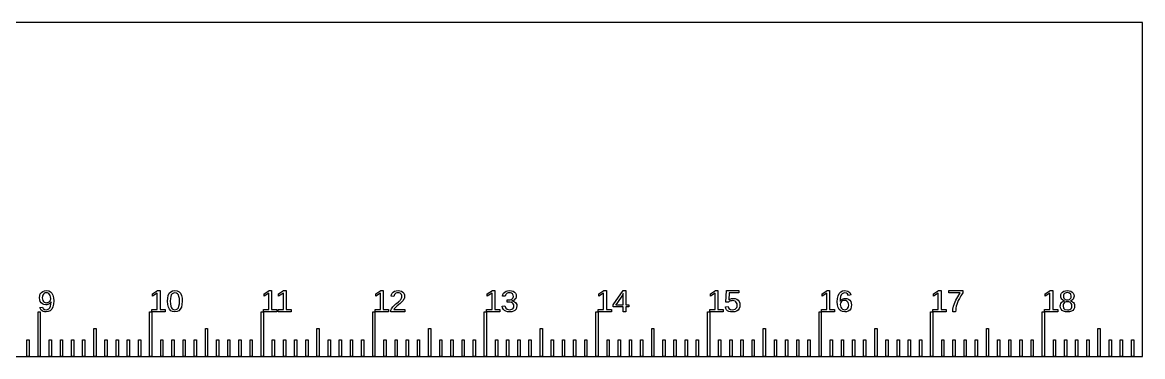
# Model space of a CAD drawing. Header units: metres. Extents: x 0 to 200, y 0 to 30.
# Drawn here: x 99.6 to 200, y 0 to 30 of the extents above; entities that cross this region are included whole.
import ezdxf

# ---------------------------------------------------------------- set-up
doc = ezdxf.new("R2010")
doc.units = ezdxf.units.M

msp = doc.modelspace()

# ---------------------------------------------------------------- linework, layer by layer
for p, q in [((200, 30), (0, 30)), ((200, 0), (200, 30)), ((101.13, 5.29), (101.15, 5.48)), ((101.15, 5.11), (101.13, 5.29)), ((101.15, 5.48), (101.2, 5.63)), ((101.2, 4.95), (101.15, 5.11)), ((101.2, 5.63), (101.3, 5.76)), ((101.3, 5.76), (101.42, 5.85)), ((101.39, 5.42), (101.38, 5.29)), ((101.38, 5.29), (101.39, 5.16)), ((101.42, 5.53), (101.39, 5.42)), ((101.39, 5.16), (101.42, 5.05)), ((101.42, 5.85), (101.58, 5.91)), ((101.48, 5.61), (101.42, 5.53)), ((101.42, 5.05), (101.48, 4.96)), ((101.55, 5.68), (101.48, 5.61)), ((101.64, 5.72), (101.55, 5.68)), ((101.58, 5.91), (101.76, 5.93)), ((101.75, 5.73), (101.64, 5.72)), ((101.86, 5.72), (101.75, 5.73)), ((101.76, 5.93), (101.96, 5.9)), ((101.96, 5.67), (101.86, 5.72)), ((101.96, 5.9), (102.12, 5.83)), ((102.04, 5.59), (101.96, 5.67)), ((102.09, 5.49), (102.04, 5.59)), ((102.05, 4.97), (102.09, 5.02)), ((102.13, 5.37), (102.09, 5.49)), ((102.09, 5.02), (102.12, 5.09)), ((102.12, 5.83), (102.24, 5.7)), ((102.12, 5.09), (102.14, 5.15)), ((102.14, 5.22), (102.13, 5.37)), ((102.14, 5.15), (102.14, 5.22)), ((102.24, 5.7), (102.33, 5.52)), ((102.33, 5.52), (102.39, 5.29)), ((102.39, 5.29), (102.41, 5.01)), ((111.27, 5.65), (111.72, 5.93)), ((111.69, 5.7), (111.27, 5.42)), ((111.27, 5.42), (111.27, 5.65)), ((111.69, 4.22), (111.69, 5.7)), ((111.72, 5.93), (111.94, 5.93)), ((111.94, 5.93), (111.94, 4.22)), ((112.6, 4.97), (112.62, 5.26)), ((112.62, 5.26), (112.67, 5.5)), ((112.67, 5.5), (112.76, 5.69)), ((112.76, 5.69), (112.89, 5.82)), ((112.86, 5.22), (112.85, 4.97)), ((112.89, 5.41), (112.86, 5.22)), ((112.89, 5.82), (113.06, 5.9)), ((112.94, 5.56), (112.89, 5.41)), ((113.02, 5.65), (112.94, 5.56)), ((113.13, 5.71), (113.02, 5.65)), ((113.06, 5.9), (113.27, 5.93)), ((113.27, 5.73), (113.13, 5.71)), ((113.27, 5.93), (113.47, 5.9)), ((113.4, 5.71), (113.27, 5.73)), ((113.5, 5.65), (113.4, 5.71)), ((113.47, 5.9), (113.64, 5.82)), ((113.58, 5.55), (113.5, 5.65)), ((113.63, 5.41), (113.58, 5.55)), ((113.67, 5.21), (113.63, 5.41)), ((113.64, 5.82), (113.76, 5.69)), ((113.68, 4.97), (113.67, 5.21)), ((113.76, 5.69), (113.85, 5.5)), ((113.85, 5.5), (113.91, 5.26)), ((113.91, 5.26), (113.92, 4.97)), ((121.27, 5.65), (121.72, 5.93)), ((121.69, 5.7), (121.27, 5.42)), ((121.27, 5.42), (121.27, 5.65)), ((121.69, 4.22), (121.69, 5.7)), ((121.72, 5.93), (121.94, 5.93)), ((121.94, 5.93), (121.94, 4.22)), ((122.56, 5.65), (123.01, 5.93)), ((122.99, 5.7), (122.56, 5.42)), ((122.56, 5.42), (122.56, 5.65)), ((122.99, 4.22), (122.99, 5.7)), ((123.01, 5.93), (123.23, 5.93)), ((123.23, 5.93), (123.23, 4.22)), ((131.27, 5.65), (131.72, 5.93)), ((131.69, 5.7), (131.27, 5.42)), ((131.27, 5.42), (131.27, 5.65)), ((131.69, 4.22), (131.69, 5.7)), ((131.72, 5.93), (131.94, 5.93)), ((131.94, 5.93), (131.94, 4.22)), ((132.65, 5.43), (132.68, 5.57)), ((132.89, 5.41), (132.65, 5.43)), ((132.68, 5.57), (132.74, 5.7)), ((132.74, 5.7), (132.84, 5.79)), ((132.84, 5.79), (132.96, 5.87)), ((132.91, 5.5), (132.89, 5.41)), ((132.95, 5.58), (132.91, 5.5)), ((133.01, 5.65), (132.95, 5.58)), ((132.96, 5.87), (133.1, 5.91)), ((133.08, 5.69), (133.01, 5.65)), ((133.17, 5.72), (133.08, 5.69)), ((133.1, 5.91), (133.27, 5.93)), ((133.27, 5.73), (133.17, 5.72)), ((133.27, 5.93), (133.44, 5.91)), ((133.37, 5.72), (133.27, 5.73)), ((133.36, 4.97), (133.42, 5.02)), ((133.45, 5.69), (133.37, 5.72)), ((133.42, 5.02), (133.47, 5.08)), ((133.44, 5.91), (133.59, 5.87)), ((133.52, 5.64), (133.45, 5.69)), ((133.47, 5.08), (133.52, 5.14)), ((133.57, 5.58), (133.52, 5.64)), ((133.52, 5.14), (133.56, 5.2)), ((133.56, 5.2), (133.59, 5.26)), ((133.6, 5.5), (133.57, 5.58)), ((133.59, 5.87), (133.71, 5.79)), ((133.59, 5.26), (133.61, 5.33)), ((133.61, 5.4), (133.6, 5.5)), ((133.61, 5.33), (133.61, 5.4)), ((133.72, 5.05), (133.66, 4.97)), ((133.71, 5.79), (133.79, 5.69)), ((133.77, 5.12), (133.72, 5.05)), ((133.81, 5.19), (133.77, 5.12)), ((133.79, 5.69), (133.84, 5.56)), ((133.84, 5.27), (133.81, 5.19)), ((133.84, 5.56), (133.86, 5.41)), ((133.86, 5.34), (133.84, 5.27)), ((133.86, 5.41), (133.86, 5.34)), ((141.27, 5.65), (141.72, 5.93)), ((141.69, 5.7), (141.27, 5.42)), ((141.27, 5.42), (141.27, 5.65)), ((141.69, 4.22), (141.69, 5.7)), ((141.72, 5.93), (141.94, 5.93)), ((141.94, 5.93), (141.94, 4.22)), ((142.63, 5.44), (142.67, 5.58)), ((142.88, 5.42), (142.63, 5.44)), ((142.67, 5.58), (142.73, 5.7)), ((142.73, 5.7), (142.83, 5.8)), ((142.83, 5.8), (142.95, 5.87)), ((142.9, 5.51), (142.88, 5.42)), ((142.93, 5.59), (142.9, 5.51)), ((142.99, 5.65), (142.93, 5.59)), ((142.95, 5.87), (143.09, 5.92)), ((143.06, 5.69), (142.99, 5.65)), ((143.15, 5.72), (143.06, 5.69)), ((143.06, 4.89), (143.06, 5.1)), ((143.06, 5.1), (143.19, 5.1)), ((143.09, 5.92), (143.25, 5.93)), ((143.25, 5.73), (143.15, 5.72)), ((143.19, 5.1), (143.31, 5.11)), ((143.25, 5.93), (143.43, 5.92)), ((143.36, 5.72), (143.25, 5.73)), ((143.31, 5.11), (143.42, 5.14)), ((143.45, 5.69), (143.36, 5.72)), ((143.42, 5.14), (143.5, 5.18)), ((143.43, 5.92), (143.58, 5.87)), ((143.52, 5.65), (143.45, 5.69)), ((143.58, 5.03), (143.46, 5)), ((143.5, 5.18), (143.56, 5.25)), ((143.57, 5.58), (143.52, 5.65)), ((143.56, 5.25), (143.6, 5.32)), ((143.6, 5.51), (143.57, 5.58)), ((143.58, 5.87), (143.7, 5.8)), ((143.68, 5.08), (143.58, 5.03)), ((143.61, 5.41), (143.6, 5.51)), ((143.6, 5.32), (143.61, 5.41)), ((143.75, 5.15), (143.68, 5.08)), ((143.7, 5.8), (143.79, 5.7)), ((143.81, 5.23), (143.75, 5.15)), ((143.79, 5.7), (143.84, 5.58)), ((143.85, 5.33), (143.81, 5.23)), ((143.84, 5.58), (143.86, 5.44)), ((143.86, 5.44), (143.85, 5.33)), ((151.27, 5.65), (151.72, 5.93)), ((151.69, 5.7), (151.27, 5.42)), ((151.27, 5.42), (151.27, 5.65)), ((151.69, 4.22), (151.69, 5.7)), ((151.72, 5.93), (151.94, 5.93)), ((151.94, 5.93), (151.94, 4.22)), ((152.56, 4.65), (153.43, 5.93)), ((153.38, 5.52), (152.88, 4.78)), ((153.45, 5.66), (153.38, 5.52)), ((153.43, 5.93), (153.68, 5.93)), ((153.45, 4.65), (153.45, 5.66)), ((153.68, 5.93), (153.68, 4.65)), ((161.27, 5.65), (161.72, 5.93)), ((161.69, 5.7), (161.27, 5.42)), ((161.27, 5.42), (161.27, 5.65)), ((161.69, 4.22), (161.69, 5.7)), ((161.72, 5.93), (161.94, 5.93)), ((161.94, 5.93), (161.94, 4.22)), ((162.66, 4.89), (162.72, 5.93)), ((162.72, 5.93), (163.8, 5.93)), ((162.94, 5.72), (162.91, 5.1)), ((162.91, 5.1), (163.02, 5.17)), ((163.8, 5.72), (162.94, 5.72)), ((163.02, 5.17), (163.15, 5.21)), ((163.19, 5.02), (163.13, 5.01)), ((163.15, 5.21), (163.3, 5.23)), ((163.25, 5.03), (163.19, 5.02)), ((163.37, 5.02), (163.25, 5.03)), ((163.3, 5.23), (163.48, 5.21)), ((163.48, 5.21), (163.62, 5.15)), ((163.62, 5.15), (163.75, 5.06)), ((163.75, 5.06), (163.84, 4.95)), ((163.8, 5.93), (163.8, 5.72)), ((171.27, 5.65), (171.72, 5.93)), ((171.69, 5.7), (171.27, 5.42)), ((171.27, 5.42), (171.27, 5.65)), ((171.69, 4.22), (171.69, 5.7)), ((171.72, 5.93), (171.94, 5.93)), ((171.94, 5.93), (171.94, 4.22)), ((172.63, 4.93), (172.66, 5.22)), ((172.66, 5.22), (172.71, 5.47)), ((172.71, 5.47), (172.81, 5.67)), ((172.81, 5.67), (172.95, 5.81)), ((172.89, 5.2), (172.88, 4.98)), ((172.88, 4.98), (172.93, 5.05)), ((172.93, 5.39), (172.89, 5.2)), ((172.99, 5.54), (172.93, 5.39)), ((172.93, 5.05), (172.99, 5.11)), ((172.95, 5.81), (173.11, 5.9)), ((173.08, 5.65), (172.99, 5.54)), ((172.99, 5.11), (173.06, 5.16)), ((173.06, 5.16), (173.15, 5.2)), ((173.18, 5.71), (173.08, 5.65)), ((173.17, 5.03), (173.08, 5)), ((173.11, 5.9), (173.31, 5.93)), ((173.15, 5.2), (173.24, 5.22)), ((173.28, 5.04), (173.17, 5.03)), ((173.31, 5.73), (173.18, 5.71)), ((173.24, 5.22), (173.34, 5.23)), ((173.39, 5.03), (173.28, 5.04)), ((173.31, 5.93), (173.57, 5.89)), ((173.46, 5.71), (173.31, 5.73)), ((173.34, 5.23), (173.5, 5.21)), ((173.49, 4.99), (173.39, 5.03)), ((173.56, 5.63), (173.46, 5.71)), ((173.5, 5.21), (173.64, 5.15)), ((173.63, 5.5), (173.56, 5.63)), ((173.57, 5.89), (173.75, 5.76)), ((173.86, 5.54), (173.63, 5.5)), ((173.64, 5.15), (173.75, 5.07)), ((173.75, 5.76), (173.86, 5.54)), ((173.75, 5.07), (173.84, 4.95)), ((181.27, 5.65), (181.72, 5.93)), ((181.69, 5.7), (181.27, 5.42)), ((181.27, 5.42), (181.27, 5.65)), ((181.69, 4.22), (181.69, 5.7)), ((181.72, 5.93), (181.94, 5.93)), ((181.94, 5.93), (181.94, 4.22)), ((182.64, 5.72), (182.64, 5.93)), ((182.64, 5.93), (183.89, 5.93)), ((183.66, 5.72), (182.64, 5.72)), ((183.14, 4.78), (183.27, 5.07)), ((183.27, 5.07), (183.44, 5.38)), ((183.48, 5.03), (183.41, 4.86)), ((183.44, 5.38), (183.66, 5.72)), ((183.58, 5.22), (183.48, 5.03)), ((183.72, 5.45), (183.58, 5.22)), ((183.89, 5.73), (183.72, 5.45)), ((183.89, 5.93), (183.89, 5.73)), ((191.27, 5.65), (191.72, 5.93)), ((191.69, 5.7), (191.27, 5.42)), ((191.27, 5.42), (191.27, 5.65)), ((191.69, 4.22), (191.69, 5.7)), ((191.72, 5.93), (191.94, 5.93)), ((191.94, 5.93), (191.94, 4.22)), ((192.66, 5.45), (192.68, 5.58)), ((192.67, 5.34), (192.66, 5.45)), ((192.7, 5.25), (192.67, 5.34)), ((192.68, 5.58), (192.73, 5.7)), ((192.75, 5.16), (192.7, 5.25)), ((192.73, 5.7), (192.82, 5.8)), ((192.82, 5.09), (192.75, 5.16)), ((192.82, 5.8), (192.94, 5.87)), ((192.9, 5.04), (192.82, 5.09)), ((192.99, 5.01), (192.9, 5.04)), ((192.92, 5.53), (192.91, 5.43)), ((192.91, 5.43), (192.92, 5.33)), ((192.95, 5.61), (192.92, 5.53)), ((192.92, 5.33), (192.95, 5.25)), ((192.94, 5.87), (193.09, 5.92)), ((193, 5.67), (192.95, 5.61)), ((192.95, 5.25), (193, 5.18)), ((193.07, 5.71), (193, 5.67)), ((193, 5.18), (193.07, 5.14)), ((193.15, 5.74), (193.07, 5.71)), ((193.07, 5.14), (193.16, 5.11)), ((193.09, 5.92), (193.26, 5.93)), ((193.26, 5.75), (193.15, 5.74)), ((193.16, 5.11), (193.26, 5.1)), ((193.26, 5.93), (193.43, 5.92)), ((193.46, 5.71), (193.26, 5.75)), ((193.26, 5.1), (193.37, 5.11)), ((193.37, 5.11), (193.45, 5.13)), ((193.43, 5.92), (193.58, 5.87)), ((193.45, 5.13), (193.52, 5.18)), ((193.57, 5.61), (193.46, 5.71)), ((193.52, 5.18), (193.57, 5.24)), ((193.62, 5.04), (193.53, 5.01)), ((193.61, 5.43), (193.57, 5.61)), ((193.57, 5.24), (193.6, 5.32)), ((193.58, 5.87), (193.7, 5.8)), ((193.6, 5.32), (193.61, 5.43)), ((193.71, 5.09), (193.62, 5.04)), ((193.7, 5.8), (193.79, 5.7)), ((193.77, 5.16), (193.71, 5.09)), ((193.82, 5.25), (193.77, 5.16)), ((193.79, 5.7), (193.85, 5.58)), ((193.85, 5.34), (193.82, 5.25)), ((193.85, 5.58), (193.86, 5.44)), ((193.86, 5.44), (193.85, 5.34)), ((101.17, 4.4), (101.4, 4.44)), ((101.22, 4.28), (101.17, 4.4)), ((101.28, 4.82), (101.2, 4.95)), ((101.28, 4.18), (101.22, 4.28)), ((101.4, 4.73), (101.28, 4.82)), ((101.36, 4.1), (101.28, 4.18)), ((101.46, 4.05), (101.36, 4.1)), ((101.53, 4.67), (101.4, 4.73)), ((101.4, 4.44), (101.47, 4.31)), ((101.58, 4.02), (101.46, 4.05)), ((101.47, 4.31), (101.58, 4.23)), ((101.48, 4.96), (101.55, 4.89)), ((101.69, 4.65), (101.53, 4.67)), ((101.55, 4.89), (101.64, 4.85)), ((101.58, 4.23), (101.72, 4.2)), ((101.72, 4.01), (101.58, 4.02)), ((101.64, 4.85), (101.75, 4.84)), ((101.8, 4.66), (101.69, 4.65)), ((101.72, 4.2), (101.85, 4.23)), ((101.92, 4.04), (101.72, 4.01)), ((101.75, 4.84), (101.82, 4.85)), ((101.89, 4.68), (101.8, 4.66)), ((101.82, 4.85), (101.89, 4.86)), ((101.85, 4.23), (101.96, 4.29)), ((101.89, 4.86), (101.95, 4.89)), ((101.98, 4.72), (101.89, 4.68)), ((102.09, 4.12), (101.92, 4.04)), ((101.95, 4.89), (102, 4.93)), ((101.96, 4.29), (102.05, 4.39)), ((102.06, 4.78), (101.98, 4.72)), ((102, 4.93), (102.05, 4.97)), ((102.05, 4.39), (102.11, 4.53)), ((102.12, 4.84), (102.06, 4.78)), ((102.23, 4.27), (102.09, 4.12)), ((102.11, 4.53), (102.15, 4.71)), ((102.17, 4.92), (102.12, 4.84)), ((102.15, 4.71), (102.17, 4.92)), ((102.33, 4.46), (102.23, 4.27)), ((102.39, 4.71), (102.33, 4.46)), ((102.41, 5.01), (102.39, 4.71)), ((111.21, 4.01), (111.21, 4.22)), ((111.21, 4.22), (111.69, 4.22)), ((111.94, 4.22), (112.4, 4.22)), ((112.4, 4.22), (112.4, 4.01)), ((112.62, 4.68), (112.6, 4.97)), ((112.68, 4.44), (112.62, 4.68)), ((112.77, 4.25), (112.68, 4.44)), ((112.89, 4.12), (112.77, 4.25)), ((112.85, 4.97), (112.86, 4.73)), ((112.86, 4.73), (112.89, 4.54)), ((112.89, 4.54), (112.95, 4.39)), ((113.06, 4.04), (112.89, 4.12)), ((112.95, 4.39), (113.03, 4.29)), ((113.03, 4.29), (113.13, 4.23)), ((113.26, 4.01), (113.06, 4.04)), ((113.13, 4.23), (113.26, 4.21)), ((113.26, 4.21), (113.39, 4.23)), ((113.46, 4.04), (113.26, 4.01)), ((113.39, 4.23), (113.5, 4.29)), ((113.62, 4.12), (113.46, 4.04)), ((113.5, 4.29), (113.58, 4.39)), ((113.58, 4.39), (113.63, 4.54)), ((113.75, 4.26), (113.62, 4.12)), ((113.63, 4.54), (113.67, 4.73)), ((113.67, 4.73), (113.68, 4.97)), ((113.85, 4.45), (113.75, 4.26)), ((113.9, 4.68), (113.85, 4.45)), ((113.92, 4.97), (113.9, 4.68)), ((121.21, 4.01), (121.21, 4.22)), ((121.21, 4.22), (121.69, 4.22)), ((121.94, 4.22), (122.4, 4.22)), ((122.4, 4.22), (122.4, 4.01)), ((122.51, 4.01), (122.51, 4.22)), ((122.51, 4.22), (122.99, 4.22)), ((123.23, 4.22), (123.69, 4.22)), ((123.69, 4.22), (123.69, 4.01)), ((131.21, 4.01), (131.21, 4.22)), ((131.21, 4.22), (131.69, 4.22)), ((131.94, 4.22), (132.4, 4.22)), ((132.4, 4.22), (132.4, 4.01)), ((132.63, 4.18), (132.68, 4.28)), ((132.63, 4.01), (132.63, 4.18)), ((132.68, 4.28), (132.74, 4.37)), ((132.74, 4.37), (132.8, 4.46)), ((132.8, 4.46), (132.87, 4.54)), ((132.87, 4.54), (132.94, 4.61)), ((132.93, 4.28), (132.9, 4.22)), ((132.9, 4.22), (133.89, 4.22)), ((132.98, 4.34), (132.93, 4.28)), ((132.94, 4.61), (133.01, 4.67)), ((133.03, 4.41), (132.98, 4.34)), ((133.01, 4.67), (133.08, 4.74)), ((133.1, 4.48), (133.03, 4.41)), ((133.08, 4.74), (133.16, 4.8)), ((133.18, 4.56), (133.1, 4.48)), ((133.16, 4.8), (133.3, 4.91)), ((133.45, 4.78), (133.18, 4.56)), ((133.3, 4.91), (133.36, 4.97)), ((133.57, 4.89), (133.45, 4.78)), ((133.66, 4.97), (133.57, 4.89)), ((133.89, 4.22), (133.89, 4.01)), ((141.21, 4.01), (141.21, 4.22)), ((141.21, 4.22), (141.69, 4.22)), ((141.94, 4.22), (142.4, 4.22)), ((142.4, 4.22), (142.4, 4.01)), ((142.6, 4.52), (142.85, 4.55)), ((142.64, 4.37), (142.6, 4.52)), ((142.71, 4.24), (142.64, 4.37)), ((142.8, 4.14), (142.71, 4.24)), ((142.93, 4.07), (142.8, 4.14)), ((142.85, 4.55), (142.92, 4.36)), ((142.92, 4.36), (143.06, 4.25)), ((143.09, 4.02), (142.93, 4.07)), ((143.19, 4.89), (143.06, 4.89)), ((143.06, 4.25), (143.26, 4.21)), ((143.26, 4.01), (143.09, 4.02)), ((143.33, 4.88), (143.19, 4.89)), ((143.26, 4.21), (143.38, 4.22)), ((143.46, 4.03), (143.26, 4.01)), ((143.45, 4.85), (143.33, 4.88)), ((143.38, 4.22), (143.47, 4.25)), ((143.54, 4.8), (143.45, 4.85)), ((143.46, 5), (143.46, 5)), ((143.46, 5), (143.59, 4.97)), ((143.62, 4.07), (143.46, 4.03)), ((143.47, 4.25), (143.55, 4.3)), ((143.6, 4.74), (143.54, 4.8)), ((143.55, 4.3), (143.61, 4.37)), ((143.59, 4.97), (143.7, 4.92)), ((143.65, 4.66), (143.6, 4.74)), ((143.61, 4.37), (143.65, 4.46)), ((143.74, 4.15), (143.62, 4.07)), ((143.66, 4.56), (143.65, 4.66)), ((143.65, 4.46), (143.66, 4.56)), ((143.7, 4.92), (143.79, 4.85)), ((143.84, 4.26), (143.74, 4.15)), ((143.79, 4.85), (143.86, 4.77)), ((143.89, 4.4), (143.84, 4.26)), ((143.86, 4.77), (143.9, 4.67)), ((143.91, 4.56), (143.89, 4.4)), ((143.9, 4.67), (143.91, 4.56)), ((151.21, 4.01), (151.21, 4.22)), ((151.21, 4.22), (151.69, 4.22)), ((151.94, 4.22), (152.4, 4.22)), ((152.4, 4.22), (152.4, 4.01)), ((152.56, 4.46), (152.56, 4.65)), ((153.45, 4.46), (152.56, 4.46)), ((152.8, 4.68), (152.78, 4.65)), ((152.78, 4.65), (153.45, 4.65)), ((152.88, 4.78), (152.8, 4.68)), ((153.45, 4.01), (153.45, 4.46)), ((153.68, 4.65), (153.95, 4.65)), ((153.95, 4.46), (153.68, 4.46)), ((153.68, 4.46), (153.68, 4.01)), ((153.95, 4.65), (153.95, 4.46)), ((161.21, 4.01), (161.21, 4.22)), ((161.21, 4.22), (161.69, 4.22)), ((161.94, 4.22), (162.4, 4.22)), ((162.4, 4.22), (162.4, 4.01)), ((162.61, 4.46), (162.85, 4.49)), ((162.65, 4.33), (162.61, 4.46)), ((162.72, 4.21), (162.65, 4.33)), ((162.9, 4.89), (162.66, 4.89)), ((162.81, 4.12), (162.72, 4.21)), ((162.93, 4.06), (162.81, 4.12)), ((162.85, 4.49), (162.93, 4.33)), ((162.96, 4.94), (162.9, 4.89)), ((162.93, 4.33), (163.06, 4.24)), ((163.07, 4.02), (162.93, 4.06)), ((163.01, 4.97), (162.96, 4.94)), ((163.07, 5), (163.01, 4.97)), ((163.06, 4.24), (163.25, 4.21)), ((163.13, 5.01), (163.07, 5)), ((163.24, 4.01), (163.07, 4.02)), ((163.44, 4.03), (163.24, 4.01)), ((163.25, 4.21), (163.37, 4.22)), ((163.47, 4.98), (163.37, 5.02)), ((163.37, 4.22), (163.47, 4.26)), ((163.6, 4.09), (163.44, 4.03)), ((163.55, 4.92), (163.47, 4.98)), ((163.47, 4.26), (163.55, 4.32)), ((163.61, 4.84), (163.55, 4.92)), ((163.55, 4.32), (163.62, 4.41)), ((163.74, 4.18), (163.6, 4.09)), ((163.65, 4.75), (163.61, 4.84)), ((163.62, 4.41), (163.65, 4.51)), ((163.66, 4.64), (163.65, 4.75)), ((163.65, 4.51), (163.66, 4.64)), ((163.84, 4.31), (163.74, 4.18)), ((163.84, 4.95), (163.9, 4.81)), ((163.9, 4.46), (163.84, 4.31)), ((163.9, 4.81), (163.91, 4.64)), ((163.91, 4.64), (163.9, 4.46)), ((171.21, 4.01), (171.21, 4.22)), ((171.21, 4.22), (171.69, 4.22)), ((171.94, 4.22), (172.4, 4.22)), ((172.4, 4.22), (172.4, 4.01)), ((172.65, 4.65), (172.63, 4.93)), ((172.71, 4.42), (172.65, 4.65)), ((172.81, 4.24), (172.71, 4.42)), ((172.94, 4.11), (172.81, 4.24)), ((172.91, 4.79), (172.9, 4.68)), ((172.9, 4.68), (172.91, 4.55)), ((172.95, 4.87), (172.91, 4.79)), ((172.91, 4.55), (172.95, 4.44)), ((173.1, 4.04), (172.94, 4.11)), ((173, 4.94), (172.95, 4.87)), ((172.95, 4.44), (173.01, 4.34)), ((173.08, 5), (173, 4.94)), ((173.01, 4.34), (173.09, 4.26)), ((173.09, 4.26), (173.18, 4.22)), ((173.3, 4.01), (173.1, 4.04)), ((173.18, 4.22), (173.29, 4.2)), ((173.29, 4.2), (173.4, 4.22)), ((173.47, 4.03), (173.3, 4.01)), ((173.4, 4.22), (173.49, 4.26)), ((173.62, 4.08), (173.47, 4.03)), ((173.56, 4.93), (173.49, 4.99)), ((173.49, 4.26), (173.56, 4.32)), ((173.62, 4.85), (173.56, 4.93)), ((173.56, 4.32), (173.62, 4.4)), ((173.65, 4.75), (173.62, 4.85)), ((173.62, 4.4), (173.65, 4.51)), ((173.75, 4.18), (173.62, 4.08)), ((173.66, 4.63), (173.65, 4.75)), ((173.65, 4.51), (173.66, 4.63)), ((173.84, 4.3), (173.75, 4.18)), ((173.84, 4.95), (173.89, 4.81)), ((173.89, 4.46), (173.84, 4.3)), ((173.89, 4.81), (173.91, 4.64)), ((173.91, 4.64), (173.89, 4.46)), ((181.21, 4.01), (181.21, 4.22)), ((181.21, 4.22), (181.69, 4.22)), ((181.94, 4.22), (182.4, 4.22)), ((182.4, 4.22), (182.4, 4.01)), ((182.99, 4.01), (183, 4.26)), ((183, 4.26), (183.06, 4.52)), ((183.06, 4.52), (183.14, 4.78)), ((183.25, 4.19), (183.24, 4.01)), ((183.27, 4.36), (183.25, 4.19)), ((183.3, 4.52), (183.27, 4.36)), ((183.35, 4.69), (183.3, 4.52)), ((183.41, 4.86), (183.35, 4.69)), ((191.21, 4.01), (191.21, 4.22)), ((191.21, 4.22), (191.69, 4.22)), ((191.94, 4.22), (192.4, 4.22)), ((192.4, 4.22), (192.4, 4.01)), ((192.62, 4.55), (192.63, 4.66)), ((192.63, 4.39), (192.62, 4.55)), ((192.63, 4.66), (192.66, 4.76)), ((192.69, 4.26), (192.63, 4.39)), ((192.66, 4.76), (192.72, 4.85)), ((192.79, 4.15), (192.69, 4.26)), ((192.72, 4.85), (192.8, 4.92)), ((192.92, 4.07), (192.79, 4.15)), ((192.8, 4.92), (192.89, 4.97)), ((192.88, 4.67), (192.87, 4.57)), ((192.87, 4.57), (192.91, 4.36)), ((192.91, 4.75), (192.88, 4.67)), ((192.89, 4.97), (192.99, 5)), ((192.97, 4.82), (192.91, 4.75)), ((192.91, 4.36), (193.04, 4.23)), ((193.08, 4.03), (192.92, 4.07)), ((193.05, 4.88), (192.97, 4.82)), ((192.99, 5), (192.99, 5.01)), ((193.04, 4.23), (193.27, 4.19)), ((193.14, 4.91), (193.05, 4.88)), ((193.26, 4.01), (193.08, 4.03)), ((193.26, 4.92), (193.14, 4.91)), ((193.38, 4.91), (193.26, 4.92)), ((193.46, 4.03), (193.26, 4.01)), ((193.27, 4.19), (193.39, 4.2)), ((193.47, 4.88), (193.38, 4.91)), ((193.39, 4.2), (193.49, 4.23)), ((193.62, 4.07), (193.46, 4.03)), ((193.55, 4.83), (193.47, 4.88)), ((193.49, 4.23), (193.56, 4.28)), ((193.53, 5.01), (193.53, 5)), ((193.53, 5), (193.64, 4.98)), ((193.61, 4.76), (193.55, 4.83)), ((193.56, 4.28), (193.62, 4.36)), ((193.65, 4.68), (193.61, 4.76)), ((193.62, 4.36), (193.65, 4.45)), ((193.74, 4.15), (193.62, 4.07)), ((193.64, 4.98), (193.73, 4.92)), ((193.66, 4.57), (193.65, 4.68)), ((193.65, 4.45), (193.66, 4.57)), ((193.73, 4.92), (193.81, 4.85)), ((193.84, 4.26), (193.74, 4.15)), ((193.81, 4.85), (193.87, 4.77)), ((193.89, 4.39), (193.84, 4.26)), ((193.87, 4.77), (193.9, 4.67)), ((193.91, 4.55), (193.89, 4.39)), ((193.9, 4.67), (193.91, 4.55)), ((101, 0.01), (101, 4.01)), ((101, 4.01), (101.2, 4.01)), ((101.2, 4.01), (101.2, 0.01)), ((111, 0.01), (111, 4.01)), ((111, 4.01), (111.2, 4.01)), ((111.2, 4.01), (111.2, 0.01)), ((112.4, 4.01), (111.21, 4.01)), ((121, 0.01), (121, 4.01)), ((121, 4.01), (121.2, 4.01)), ((121.2, 4.01), (121.2, 0.01)), ((122.4, 4.01), (121.21, 4.01)), ((123.69, 4.01), (122.51, 4.01)), ((131, 0.01), (131, 4.01)), ((131, 4.01), (131.2, 4.01)), ((131.2, 4.01), (131.2, 0.01)), ((132.4, 4.01), (131.21, 4.01)), ((133.89, 4.01), (132.63, 4.01)), ((141, 0.01), (141, 4.01)), ((141, 4.01), (141.2, 4.01)), ((141.2, 4.01), (141.2, 0.01)), ((142.4, 4.01), (141.21, 4.01)), ((151, 0.01), (151, 4.01)), ((151, 4.01), (151.2, 4.01)), ((151.2, 4.01), (151.2, 0.01)), ((152.4, 4.01), (151.21, 4.01)), ((153.68, 4.01), (153.45, 4.01)), ((161, 0.01), (161, 4.01)), ((161, 4.01), (161.2, 4.01)), ((161.2, 4.01), (161.2, 0.01)), ((162.4, 4.01), (161.21, 4.01)), ((171, 0.01), (171, 4.01)), ((171, 4.01), (171.2, 4.01)), ((171.2, 4.01), (171.2, 0.01)), ((172.4, 4.01), (171.21, 4.01)), ((181, 0.01), (181, 4.01)), ((181, 4.01), (181.2, 4.01)), ((181.2, 4.01), (181.2, 0.01)), ((182.4, 4.01), (181.21, 4.01)), ((183.24, 4.01), (182.99, 4.01)), ((191, 0.01), (191, 4.01)), ((191, 4.01), (191.2, 4.01)), ((191.2, 4.01), (191.2, 0.01)), ((192.4, 4.01), (191.21, 4.01)), ((106, 0.01), (106, 2.51)), ((106, 2.51), (106.2, 2.51)), ((106.2, 2.51), (106.2, 0.01)), ((116, 0.01), (116, 2.51)), ((116, 2.51), (116.2, 2.51)), ((116.2, 2.51), (116.2, 0.01)), ((126, 0.01), (126, 2.51)), ((126, 2.51), (126.2, 2.51)), ((126.2, 2.51), (126.2, 0.01)), ((136, 0.01), (136, 2.51)), ((136, 2.51), (136.2, 2.51)), ((136.2, 2.51), (136.2, 0.01)), ((146, 0.01), (146, 2.51)), ((146, 2.51), (146.2, 2.51)), ((146.2, 2.51), (146.2, 0.01)), ((156, 0.01), (156, 2.51)), ((156, 2.51), (156.2, 2.51)), ((156.2, 2.51), (156.2, 0.01)), ((166, 0.01), (166, 2.51)), ((166, 2.51), (166.2, 2.51)), ((166.2, 2.51), (166.2, 0.01)), ((176, 0.01), (176, 2.51)), ((176, 2.51), (176.2, 2.51)), ((176.2, 2.51), (176.2, 0.01)), ((186, 0.01), (186, 2.51)), ((186, 2.51), (186.2, 2.51)), ((186.2, 2.51), (186.2, 0.01)), ((196, 0.01), (196, 2.51)), ((196, 2.51), (196.2, 2.51)), ((196.2, 2.51), (196.2, 0.01)), ((100, 0.01), (100, 1.51)), ((100, 1.51), (100.2, 1.51)), ((100.2, 1.51), (100.2, 0.01)), ((102, 0.01), (102, 1.51)), ((102, 1.51), (102.2, 1.51)), ((102.2, 1.51), (102.2, 0.01)), ((103, 0.01), (103, 1.51)), ((103, 1.51), (103.2, 1.51)), ((103.2, 1.51), (103.2, 0.01)), ((104, 0.01), (104, 1.51)), ((104, 1.51), (104.2, 1.51)), ((104.2, 1.51), (104.2, 0.01)), ((105, 0.01), (105, 1.51)), ((105, 1.51), (105.2, 1.51)), ((105.2, 1.51), (105.2, 0.01)), ((107, 0.01), (107, 1.51)), ((107, 1.51), (107.2, 1.51)), ((107.2, 1.51), (107.2, 0.01)), ((108, 0.01), (108, 1.51)), ((108, 1.51), (108.2, 1.51)), ((108.2, 1.51), (108.2, 0.01)), ((109, 0.01), (109, 1.51)), ((109, 1.51), (109.2, 1.51)), ((109.2, 1.51), (109.2, 0.01)), ((110, 0.01), (110, 1.51)), ((110, 1.51), (110.2, 1.51)), ((110.2, 1.51), (110.2, 0.01)), ((112, 0.01), (112, 1.51)), ((112, 1.51), (112.2, 1.51)), ((112.2, 1.51), (112.2, 0.01)), ((113, 0.01), (113, 1.51)), ((113, 1.51), (113.2, 1.51)), ((113.2, 1.51), (113.2, 0.01)), ((114, 0.01), (114, 1.51)), ((114, 1.51), (114.2, 1.51)), ((114.2, 1.51), (114.2, 0.01)), ((115, 0.01), (115, 1.51)), ((115, 1.51), (115.2, 1.51)), ((115.2, 1.51), (115.2, 0.01)), ((117, 0.01), (117, 1.51)), ((117, 1.51), (117.2, 1.51)), ((117.2, 1.51), (117.2, 0.01)), ((118, 0.01), (118, 1.51)), ((118, 1.51), (118.2, 1.51)), ((118.2, 1.51), (118.2, 0.01)), ((119, 0.01), (119, 1.51)), ((119, 1.51), (119.2, 1.51)), ((119.2, 1.51), (119.2, 0.01)), ((120, 0.01), (120, 1.51)), ((120, 1.51), (120.2, 1.51)), ((120.2, 1.51), (120.2, 0.01)), ((122, 0.01), (122, 1.51)), ((122, 1.51), (122.2, 1.51)), ((122.2, 1.51), (122.2, 0.01)), ((123, 0.01), (123, 1.51)), ((123, 1.51), (123.2, 1.51)), ((123.2, 1.51), (123.2, 0.01)), ((124, 0.01), (124, 1.51)), ((124, 1.51), (124.2, 1.51)), ((124.2, 1.51), (124.2, 0.01)), ((125, 0.01), (125, 1.51)), ((125, 1.51), (125.2, 1.51)), ((125.2, 1.51), (125.2, 0.01)), ((127, 0.01), (127, 1.51)), ((127, 1.51), (127.2, 1.51)), ((127.2, 1.51), (127.2, 0.01)), ((128, 0.01), (128, 1.51)), ((128, 1.51), (128.2, 1.51)), ((128.2, 1.51), (128.2, 0.01)), ((129, 0.01), (129, 1.51)), ((129, 1.51), (129.2, 1.51)), ((129.2, 1.51), (129.2, 0.01)), ((130, 0.01), (130, 1.51)), ((130, 1.51), (130.2, 1.51)), ((130.2, 1.51), (130.2, 0.01)), ((132, 0.01), (132, 1.51)), ((132, 1.51), (132.2, 1.51)), ((132.2, 1.51), (132.2, 0.01)), ((133, 0.01), (133, 1.51)), ((133, 1.51), (133.2, 1.51)), ((133.2, 1.51), (133.2, 0.01)), ((134, 0.01), (134, 1.51)), ((134, 1.51), (134.2, 1.51)), ((134.2, 1.51), (134.2, 0.01)), ((135, 0.01), (135, 1.51)), ((135, 1.51), (135.2, 1.51)), ((135.2, 1.51), (135.2, 0.01)), ((137, 0.01), (137, 1.51)), ((137, 1.51), (137.2, 1.51)), ((137.2, 1.51), (137.2, 0.01)), ((138, 0.01), (138, 1.51)), ((138, 1.51), (138.2, 1.51)), ((138.2, 1.51), (138.2, 0.01)), ((139, 0.01), (139, 1.51)), ((139, 1.51), (139.2, 1.51)), ((139.2, 1.51), (139.2, 0.01)), ((140, 0.01), (140, 1.51)), ((140, 1.51), (140.2, 1.51)), ((140.2, 1.51), (140.2, 0.01)), ((142, 0.01), (142, 1.51)), ((142, 1.51), (142.2, 1.51)), ((142.2, 1.51), (142.2, 0.01)), ((143, 0.01), (143, 1.51)), ((143, 1.51), (143.2, 1.51)), ((143.2, 1.51), (143.2, 0.01)), ((144, 0.01), (144, 1.51)), ((144, 1.51), (144.2, 1.51)), ((144.2, 1.51), (144.2, 0.01)), ((145, 0.01), (145, 1.51)), ((145, 1.51), (145.2, 1.51)), ((145.2, 1.51), (145.2, 0.01)), ((147, 0.01), (147, 1.51)), ((147, 1.51), (147.2, 1.51)), ((147.2, 1.51), (147.2, 0.01)), ((148, 0.01), (148, 1.51)), ((148, 1.51), (148.2, 1.51)), ((148.2, 1.51), (148.2, 0.01)), ((149, 0.01), (149, 1.51)), ((149, 1.51), (149.2, 1.51)), ((149.2, 1.51), (149.2, 0.01)), ((150, 0.01), (150, 1.51)), ((150, 1.51), (150.2, 1.51)), ((150.2, 1.51), (150.2, 0.01)), ((152, 0.01), (152, 1.51)), ((152, 1.51), (152.2, 1.51)), ((152.2, 1.51), (152.2, 0.01)), ((153, 0.01), (153, 1.51)), ((153, 1.51), (153.2, 1.51)), ((153.2, 1.51), (153.2, 0.01)), ((154, 0.01), (154, 1.51)), ((154, 1.51), (154.2, 1.51)), ((154.2, 1.51), (154.2, 0.01)), ((155, 0.01), (155, 1.51)), ((155, 1.51), (155.2, 1.51)), ((155.2, 1.51), (155.2, 0.01)), ((157, 0.01), (157, 1.51)), ((157, 1.51), (157.2, 1.51)), ((157.2, 1.51), (157.2, 0.01)), ((158, 0.01), (158, 1.51)), ((158, 1.51), (158.2, 1.51)), ((158.2, 1.51), (158.2, 0.01)), ((159, 0.01), (159, 1.51)), ((159, 1.51), (159.2, 1.51)), ((159.2, 1.51), (159.2, 0.01)), ((160, 0.01), (160, 1.51)), ((160, 1.51), (160.2, 1.51)), ((160.2, 1.51), (160.2, 0.01)), ((162, 0.01), (162, 1.51)), ((162, 1.51), (162.2, 1.51)), ((162.2, 1.51), (162.2, 0.01)), ((163, 0.01), (163, 1.51)), ((163, 1.51), (163.2, 1.51)), ((163.2, 1.51), (163.2, 0.01)), ((164, 0.01), (164, 1.51)), ((164, 1.51), (164.2, 1.51)), ((164.2, 1.51), (164.2, 0.01)), ((165, 0.01), (165, 1.51)), ((165, 1.51), (165.2, 1.51)), ((165.2, 1.51), (165.2, 0.01)), ((167, 0.01), (167, 1.51)), ((167, 1.51), (167.2, 1.51)), ((167.2, 1.51), (167.2, 0.01)), ((168, 0.01), (168, 1.51)), ((168, 1.51), (168.2, 1.51)), ((168.2, 1.51), (168.2, 0.01)), ((169, 0.01), (169, 1.51)), ((169, 1.51), (169.2, 1.51)), ((169.2, 1.51), (169.2, 0.01)), ((170, 0.01), (170, 1.51)), ((170, 1.51), (170.2, 1.51)), ((170.2, 1.51), (170.2, 0.01)), ((172, 0.01), (172, 1.51)), ((172, 1.51), (172.2, 1.51)), ((172.2, 1.51), (172.2, 0.01)), ((173, 0.01), (173, 1.51)), ((173, 1.51), (173.2, 1.51)), ((173.2, 1.51), (173.2, 0.01)), ((174, 0.01), (174, 1.51)), ((174, 1.51), (174.2, 1.51)), ((174.2, 1.51), (174.2, 0.01)), ((175, 0.01), (175, 1.51)), ((175, 1.51), (175.2, 1.51)), ((175.2, 1.51), (175.2, 0.01)), ((177, 0.01), (177, 1.51)), ((177, 1.51), (177.2, 1.51)), ((177.2, 1.51), (177.2, 0.01)), ((178, 0.01), (178, 1.51)), ((178, 1.51), (178.2, 1.51)), ((178.2, 1.51), (178.2, 0.01)), ((179, 0.01), (179, 1.51)), ((179, 1.51), (179.2, 1.51)), ((179.2, 1.51), (179.2, 0.01)), ((180, 0.01), (180, 1.51)), ((180, 1.51), (180.2, 1.51)), ((180.2, 1.51), (180.2, 0.01)), ((182, 0.01), (182, 1.51)), ((182, 1.51), (182.2, 1.51)), ((182.2, 1.51), (182.2, 0.01)), ((183, 0.01), (183, 1.51)), ((183, 1.51), (183.2, 1.51)), ((183.2, 1.51), (183.2, 0.01)), ((184, 0.01), (184, 1.51)), ((184, 1.51), (184.2, 1.51)), ((184.2, 1.51), (184.2, 0.01)), ((185, 0.01), (185, 1.51)), ((185, 1.51), (185.2, 1.51)), ((185.2, 1.51), (185.2, 0.01)), ((187, 0.01), (187, 1.51)), ((187, 1.51), (187.2, 1.51)), ((187.2, 1.51), (187.2, 0.01)), ((188, 0.01), (188, 1.51)), ((188, 1.51), (188.2, 1.51)), ((188.2, 1.51), (188.2, 0.01)), ((189, 0.01), (189, 1.51)), ((189, 1.51), (189.2, 1.51)), ((189.2, 1.51), (189.2, 0.01)), ((190, 0.01), (190, 1.51)), ((190, 1.51), (190.2, 1.51)), ((190.2, 1.51), (190.2, 0.01)), ((192, 0.01), (192, 1.51)), ((192, 1.51), (192.2, 1.51)), ((192.2, 1.51), (192.2, 0.01)), ((193, 0.01), (193, 1.51)), ((193, 1.51), (193.2, 1.51)), ((193.2, 1.51), (193.2, 0.01)), ((194, 0.01), (194, 1.51)), ((194, 1.51), (194.2, 1.51)), ((194.2, 1.51), (194.2, 0.01)), ((195, 0.01), (195, 1.51)), ((195, 1.51), (195.2, 1.51)), ((195.2, 1.51), (195.2, 0.01)), ((197, 0.01), (197, 1.51)), ((197, 1.51), (197.2, 1.51)), ((197.2, 1.51), (197.2, 0.01)), ((198, 0.01), (198, 1.51)), ((198, 1.51), (198.2, 1.51)), ((198.2, 1.51), (198.2, 0.01)), ((199, 0.01), (199, 1.51)), ((199, 1.51), (199.2, 1.51)), ((199.2, 1.51), (199.2, 0.01)), ((0, 0), (200, 0)), ((100.2, 0.01), (100, 0.01)), ((101.2, 0.01), (101, 0.01)), ((102.2, 0.01), (102, 0.01)), ((103.2, 0.01), (103, 0.01)), ((104.2, 0.01), (104, 0.01)), ((105.2, 0.01), (105, 0.01)), ((106.2, 0.01), (106, 0.01)), ((107.2, 0.01), (107, 0.01)), ((108.2, 0.01), (108, 0.01)), ((109.2, 0.01), (109, 0.01)), ((110.2, 0.01), (110, 0.01)), ((111.2, 0.01), (111, 0.01)), ((112.2, 0.01), (112, 0.01)), ((113.2, 0.01), (113, 0.01)), ((114.2, 0.01), (114, 0.01)), ((115.2, 0.01), (115, 0.01)), ((116.2, 0.01), (116, 0.01)), ((117.2, 0.01), (117, 0.01)), ((118.2, 0.01), (118, 0.01)), ((119.2, 0.01), (119, 0.01)), ((120.2, 0.01), (120, 0.01)), ((121.2, 0.01), (121, 0.01)), ((122.2, 0.01), (122, 0.01)), ((123.2, 0.01), (123, 0.01)), ((124.2, 0.01), (124, 0.01)), ((125.2, 0.01), (125, 0.01)), ((126.2, 0.01), (126, 0.01)), ((127.2, 0.01), (127, 0.01)), ((128.2, 0.01), (128, 0.01)), ((129.2, 0.01), (129, 0.01)), ((130.2, 0.01), (130, 0.01)), ((131.2, 0.01), (131, 0.01)), ((132.2, 0.01), (132, 0.01)), ((133.2, 0.01), (133, 0.01)), ((134.2, 0.01), (134, 0.01)), ((135.2, 0.01), (135, 0.01)), ((136.2, 0.01), (136, 0.01)), ((137.2, 0.01), (137, 0.01)), ((138.2, 0.01), (138, 0.01)), ((139.2, 0.01), (139, 0.01)), ((140.2, 0.01), (140, 0.01)), ((141.2, 0.01), (141, 0.01)), ((142.2, 0.01), (142, 0.01)), ((143.2, 0.01), (143, 0.01)), ((144.2, 0.01), (144, 0.01)), ((145.2, 0.01), (145, 0.01)), ((146.2, 0.01), (146, 0.01)), ((147.2, 0.01), (147, 0.01)), ((148.2, 0.01), (148, 0.01)), ((149.2, 0.01), (149, 0.01)), ((150.2, 0.01), (150, 0.01)), ((151.2, 0.01), (151, 0.01)), ((152.2, 0.01), (152, 0.01)), ((153.2, 0.01), (153, 0.01)), ((154.2, 0.01), (154, 0.01)), ((155.2, 0.01), (155, 0.01)), ((156.2, 0.01), (156, 0.01)), ((157.2, 0.01), (157, 0.01)), ((158.2, 0.01), (158, 0.01)), ((159.2, 0.01), (159, 0.01)), ((160.2, 0.01), (160, 0.01)), ((161.2, 0.01), (161, 0.01)), ((162.2, 0.01), (162, 0.01)), ((163.2, 0.01), (163, 0.01)), ((164.2, 0.01), (164, 0.01)), ((165.2, 0.01), (165, 0.01)), ((166.2, 0.01), (166, 0.01)), ((167.2, 0.01), (167, 0.01)), ((168.2, 0.01), (168, 0.01)), ((169.2, 0.01), (169, 0.01)), ((170.2, 0.01), (170, 0.01)), ((171.2, 0.01), (171, 0.01)), ((172.2, 0.01), (172, 0.01)), ((173.2, 0.01), (173, 0.01)), ((174.2, 0.01), (174, 0.01)), ((175.2, 0.01), (175, 0.01)), ((176.2, 0.01), (176, 0.01)), ((177.2, 0.01), (177, 0.01)), ((178.2, 0.01), (178, 0.01)), ((179.2, 0.01), (179, 0.01)), ((180.2, 0.01), (180, 0.01)), ((181.2, 0.01), (181, 0.01)), ((182.2, 0.01), (182, 0.01)), ((183.2, 0.01), (183, 0.01)), ((184.2, 0.01), (184, 0.01)), ((185.2, 0.01), (185, 0.01)), ((186.2, 0.01), (186, 0.01)), ((187.2, 0.01), (187, 0.01)), ((188.2, 0.01), (188, 0.01)), ((189.2, 0.01), (189, 0.01)), ((190.2, 0.01), (190, 0.01)), ((191.2, 0.01), (191, 0.01)), ((192.2, 0.01), (192, 0.01)), ((193.2, 0.01), (193, 0.01)), ((194.2, 0.01), (194, 0.01)), ((195.2, 0.01), (195, 0.01)), ((196.2, 0.01), (196, 0.01)), ((197.2, 0.01), (197, 0.01)), ((198.2, 0.01), (198, 0.01)), ((199.2, 0.01), (199, 0.01))]:
    msp.add_line(p, q)

doc.saveas('drawing.dxf')
